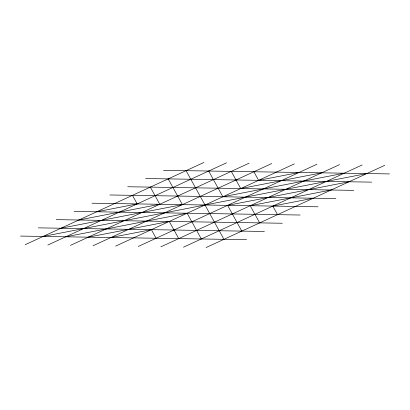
<?xml version="1.0" encoding="UTF-8"?>
<svg xmlns="http://www.w3.org/2000/svg" width="410" height="410" viewBox="0 0 410 410"><rect width="100%" height="100%" fill="white"/><g stroke="black" fill="none" stroke-linecap="round" stroke-linejoin="round"><path stroke-width="0.61" d="M25.235 244.667L203.934 162.452M47.837 245.026L226.535 162.811M70.443 245.385L249.142 163.17M93.044 245.749L271.748 163.534M115.651 246.108L294.349 163.892M138.252 246.466L316.956 164.251M160.858 246.83L339.557 164.615M183.465 247.189L362.163 164.974M206.066 247.548L384.764 165.333M96.714 211.78L137.186 203.919L132.456 195.339M299.085 172.477L258.608 180.333L253.877 171.754M78.843 220.001L159.792 204.277L150.321 187.114M321.686 172.835L240.742 188.559L231.271 171.395M60.972 228.221L182.394 204.641L168.192 178.893M344.292 173.194L222.871 196.779L208.669 171.031M43.106 236.447L366.894 173.553M65.708 236.806L187.129 213.22L201.33 238.968M349.028 181.779L227.606 205.359L241.808 231.107M88.314 237.164L169.258 221.441L178.729 238.605M331.157 189.999L250.208 205.723L259.679 222.886M110.915 237.523L151.392 229.667L156.123 238.246M313.286 198.22L272.814 206.081L277.544 214.661M163.462 170.314L389.5 173.917M145.591 178.534L371.629 182.137M127.72 186.755L353.758 190.358M109.849 194.975L335.892 198.578M91.978 203.201L318.022 206.799M74.107 211.422L300.151 215.024M56.242 219.642L282.28 223.245M38.371 227.863L264.409 231.465M20.5 236.083L246.538 239.686M186.063 170.673L223.937 239.327"/></g></svg>
